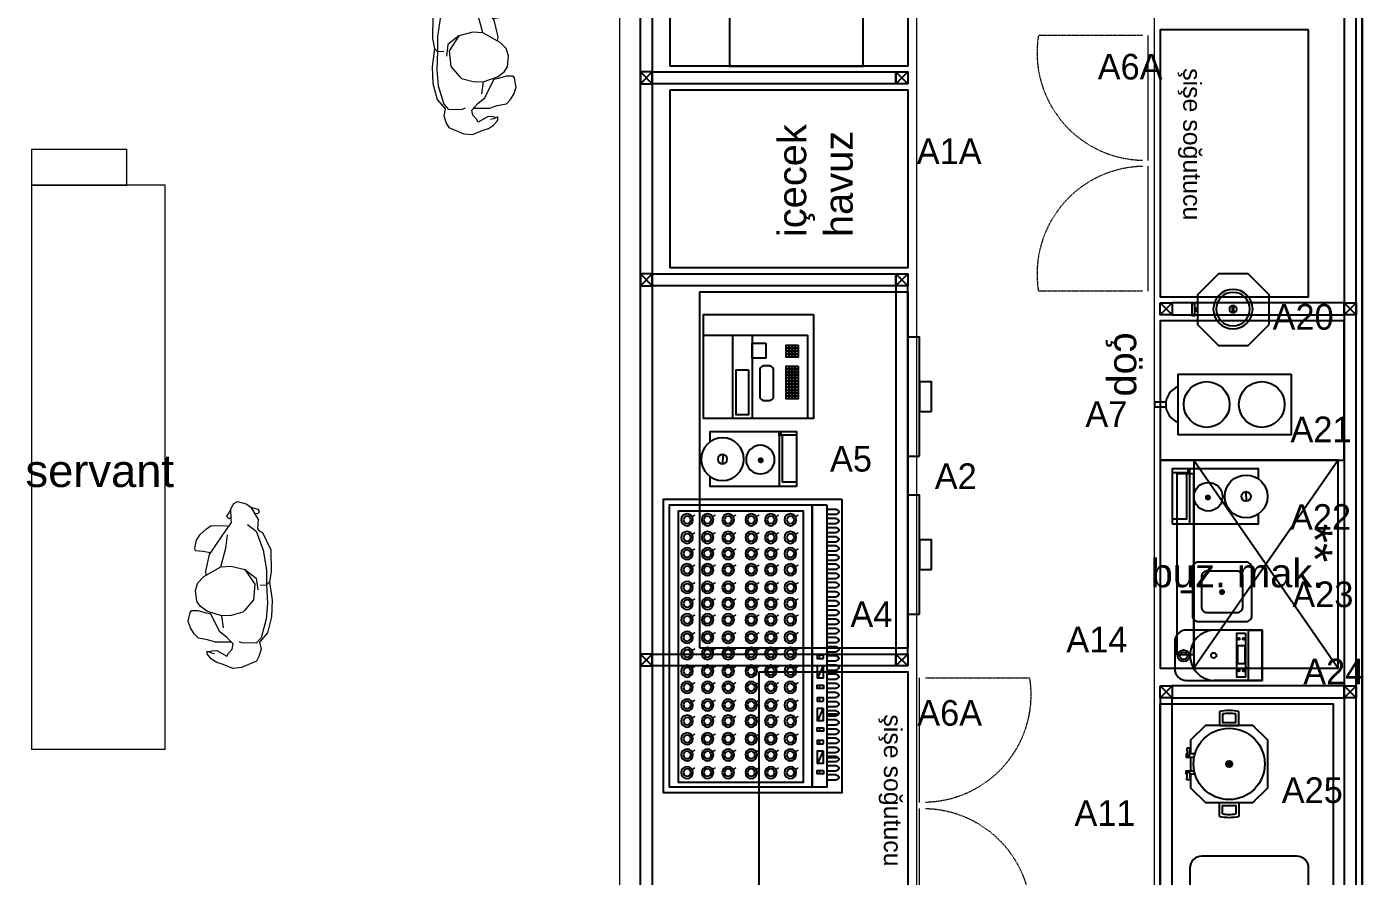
# Model space of a CAD drawing. Header units: millimetres. Extents: x 5429406 to 5440208, y -620941 to -619789.
# Drawn here: x 5433980.9 to 5434431, y -620494.9 to -620208.9 of the extents above; entities that cross this region are included whole.
import ezdxf
from ezdxf.enums import TextEntityAlignment as Align

# ---------------------------------------------------------------- set-up
doc = ezdxf.new("R2010")
doc.units = ezdxf.units.MM
doc.header["$LTSCALE"] = 0.05
doc.linetypes.add('DOT', pattern=[0.25, 0, -0.25])
for name, color, linetype in [('-DWG_ANA', 7, 'Continuous'), ('002 Çizgi', 7, 'Continuous'), ('Kıtc-002 Çizgi', 7, 'Continuous'), ('Kıtc-006 Yazı 001', 1, 'Continuous'), ('Kıtc-040 Detay', 7, 'Continuous'), ('S2000-002 Çizgi', 7, 'Continuous')]:
    doc.layers.add(name, color=color, linetype=linetype)
for name, color, linetype, lineweight in [('-DWG_DETAY1', 7, 'Continuous', 9), ('-DWG_DETAY4', 7, 'DOT', 18), ('A-ALÇIPAN', 30, 'Continuous', 30), ('tefriş', 45, 'Continuous', 18)]:
    doc.layers.add(name, color=color, linetype=linetype, lineweight=lineweight)
doc.styles.get("Standard").update_dxf_attribs({"font": 'arial.ttf'})
doc.styles.add('TAKSİM', font='GOTHIC.TTF', dxfattribs={"height": 7})

# ---------------------------------------------------------------- blocks, each defined once
blk = doc.blocks.new('cfcfcfcfc')
for p, q in [((220719.9, -32187.92), (220726.13, -32185.4)), ((220720.27, -32185.76), (220725.95, -32182.87)), ((220725.95, -32182.87), (220733.39, -32182.48)), ((220726.13, -32185.4), (220732.82, -32184.14)), ((220732.82, -32184.14), (220737.82, -32183.94)), ((220733.39, -32182.48), (220736.78, -32182.96)), ((220736.78, -32182.96), (220742.96, -32181.97)), ((220737.82, -32183.94), (220736.78, -32182.96)), ((220737.82, -32183.94), (220744.06, -32183.48)), ((220738.01, -32186.09), (220737.82, -32183.94)), ((220742.96, -32181.97), (220748.54, -32182.02)), ((220744.06, -32183.48), (220749.41, -32183.76)), ((220748.54, -32182.02), (220753.96, -32183.21)), ((220749.41, -32183.76), (220755.68, -32185.37)), ((220753.96, -32183.21), (220757.21, -32185.81)), ((220755.68, -32185.37), (220757.54, -32186.92)), ((220757.21, -32185.81), (220759.54, -32185.27)), ((220759.54, -32185.27), (220762.03, -32185.97)), ((220710.72, -32191.49), (220711.86, -32189.91)), ((220711.76, -32190.05), (220712.42, -32187.41)), ((220711.86, -32189.91), (220715.91, -32187.4)), ((220712.42, -32187.41), (220713.48, -32187.12)), ((220713.48, -32187.12), (220713.95, -32187.65)), ((220713.95, -32187.65), (220713.87, -32188.64)), ((220715.91, -32187.4), (220719.01, -32187.54)), ((220717.66, -32190.89), (220719.9, -32187.92)), ((220719.01, -32187.54), (220719.73, -32186.97)), ((220719.73, -32186.97), (220720.27, -32185.76)), ((220732.82, -32191.37), (220735.63, -32187.55)), ((220732.82, -32191.37), (220737.74, -32187.9)), ((220735.63, -32187.55), (220739.53, -32186.9)), ((220737.74, -32187.9), (220743.03, -32188.23)), ((220743.03, -32188.23), (220746.69, -32191.13)), ((220757.54, -32186.92), (220757.57, -32191.65)), ((220762.03, -32185.97), (220763.6, -32186.72)), ((220763.6, -32186.72), (220765.87, -32191.71)), ((220710.04, -32194.43), (220710.72, -32191.49)), ((220710.72, -32195.72), (220710.04, -32194.43)), ((220731.79, -32196.08), (220732.82, -32191.37)), ((220746.69, -32191.13), (220747.21, -32191.69)), ((220747.21, -32191.69), (220748.4, -32195.57)), ((220758, -32194.72), (220755.84, -32196.85)), ((220757.57, -32191.65), (220757.22, -32192.69)), ((220759.79, -32195.03), (220758, -32194.72)), ((220766.29, -32194.64), (220765.03, -32197.92)), ((220765.87, -32191.71), (220766.29, -32194.64)), ((220712.55, -32196.65), (220710.72, -32195.72)), ((220716.24, -32196.41), (220712.55, -32196.65)), ((220712.55, -32196.65), (220713.95, -32197.3)), ((220713.95, -32197.3), (220715.1, -32198.01)), ((220715.1, -32198.01), (220715.89, -32197.13)), ((220715.89, -32197.13), (220715.25, -32196.46)), ((220717.13, -32196.35), (220716.24, -32196.41)), ((220721.71, -32199.36), (220717.13, -32196.35)), ((220718.27, -32203.17), (220718.29, -32197.97)), ((220718.29, -32197.97), (220718.43, -32197.21)), ((220725.8, -32197.99), (220721.34, -32197.51)), ((220732.12, -32199.48), (220725.8, -32197.99)), ((220732.12, -32199.48), (220731.79, -32196.08)), ((220748.63, -32198.89), (220747.18, -32203.81)), ((220748.4, -32195.57), (220748.63, -32198.89)), ((220748.63, -32198.89), (220752.64, -32198.19)), ((220755.84, -32196.85), (220754.1, -32199.32)), ((220757.37, -32195.35), (220757.51, -32198.02)), ((220757.51, -32198.02), (220757.57, -32200.7)), ((220761.12, -32196.22), (220759.79, -32195.03)), ((220760.41, -32200.14), (220762.16, -32196.71)), ((220762.16, -32196.71), (220761.12, -32196.22)), ((220765.03, -32197.92), (220764.41, -32200.08)), ((220719.53, -32204.62), (220718.27, -32203.17)), ((220728.05, -32203.45), (220721.71, -32199.36)), ((220727.48, -32203.09), (220727.17, -32205.71)), ((220733.77, -32204.54), (220728.05, -32203.45)), ((220735.6, -32205.2), (220732.12, -32199.48)), ((220747.99, -32202.58), (220747.52, -32202.65)), ((220747.73, -32204.04), (220747.99, -32202.58)), ((220754.1, -32199.32), (220747.99, -32202.58)), ((220756.86, -32203.33), (220756.39, -32206.48)), ((220757.57, -32200.7), (220756.86, -32203.33)), ((220760.56, -32201.83), (220760.41, -32200.14)), ((220760.79, -32202.66), (220760.56, -32201.83)), ((220760.68, -32203.4), (220760.79, -32203.02)), ((220761.57, -32203.4), (220760.68, -32203.4)), ((220760.79, -32203.02), (220761.2, -32201.95)), ((220761.2, -32201.95), (220761.39, -32200.94)), ((220762.05, -32203.07), (220761.57, -32203.4)), ((220763.35, -32201.83), (220762.05, -32203.07)), ((220764.41, -32200.08), (220763.35, -32201.83)), ((220721.43, -32206.8), (220719.53, -32204.62)), ((220723.43, -32207.88), (220721.43, -32206.8)), ((220726.08, -32208.45), (220723.43, -32207.88)), ((220726.94, -32208.16), (220726.08, -32208.45)), ((220727.17, -32205.71), (220726.94, -32208.16)), ((220735.09, -32204.35), (220733.77, -32204.54)), ((220737.75, -32207.08), (220735.6, -32205.2)), ((220740.21, -32207.84), (220737.75, -32207.08)), ((220743.91, -32207.34), (220740.21, -32207.84)), ((220745.57, -32206.15), (220743.91, -32207.34)), ((220747.18, -32203.81), (220745.57, -32206.15)), ((220747.09, -32206.86), (220747.73, -32204.04)), ((220747.11, -32209.07), (220747.09, -32206.86)), ((220754.96, -32207.88), (220752.98, -32209.19)), ((220756.39, -32206.48), (220754.96, -32207.88)), ((220747.74, -32209.48), (220747.11, -32209.07)), ((220749.72, -32209.8), (220747.74, -32209.48)), ((220750.82, -32210.02), (220749.72, -32209.8)), ((220752.98, -32209.19), (220750.82, -32210.02))]:
    blk.add_line(p, q)
blk = doc.blocks.new('A$C3DDB3116')
at = {"layer": 'Kıtc-002 Çizgi'}
blk.add_lwpolyline([(0, 45.94), (20.5, 45.94), (20.5, 7.94), (0, 7.94), (0, 45.94)], dxfattribs=at)
blk.add_lwpolyline([(9.32, 3.72), (11.18, 3.72), (11.18, 0), (9.32, 0)], close=True, dxfattribs=at)
for centre in [(10.25, 36.07), (10.25, 17.5)]:
    blk.add_circle(centre, 7.7, dxfattribs=at)
blk.add_arc((10.25, 10.08), 6.37, 199.6345, 340.3655, dxfattribs=at)
blk = doc.blocks.new('A$C139E487F')
at = {"layer": '002 Çizgi'}
h = blk.add_hatch(color=256, dxfattribs=at)
edge = h.paths.add_edge_path()
edge.add_arc((18, 14.42), 1.06, 0, 360)
for points in [[(21.4, 1.42), (26, 1.42), (31, 6.42), (31, 22.42), (26, 27.42), (10, 27.42), (5, 22.42), (5, 6.42), (10, 1.42), (14.6, 1.42)], [(0.34, 11.14), (5, 11.14), (5, 17.71), (0.34, 17.71)], [(1.18, 12.14), (4, 12.14), (4, 16.71), (1.18, 16.71)], [(35.66, 11.14), (31, 11.14), (31, 17.71), (35.66, 17.71)], [(34.82, 12.14), (32, 12.14), (32, 16.71), (34.82, 16.71)], [(15.69, 1.42), (20.31, 1.42)]]:
    blk.add_lwpolyline(points, dxfattribs=at)
for radius in [12, 1.06]:
    blk.add_circle((18, 14.42), radius, dxfattribs=at)
for centre, radius, start, end in [((16, 14.42), 16, 168.1479, 191.8521), ((16, 14.42), 15, 171.2333, 188.7667), ((20, 14.42), 15, 351.2333, 8.7667), ((20, 14.42), 16, 348.1479, 11.8521)]:
    blk.add_arc(centre, radius, start, end, dxfattribs=at)
at = {"layer": 'Kıtc-002 Çizgi'}
for points in [[(12.67, 0.2), (15.33, 0.41), (15.33, 1.04), (12.67, 1.25)], [(23.33, 0.2), (20.67, 0.41), (20.67, 1.04), (23.33, 1.25)]]:
    blk.add_lwpolyline(points, close=True, dxfattribs=at)
for points in [[(14.6, 2.92), (14.6, 1.09)], [(14.6, 0), (15.69, 0), (15.69, 2.69)], [(14.6, 0.35), (14.6, 0)], [(21.4, 0), (20.31, 0), (20.31, 2.69)], [(21.4, 2.92), (21.4, 1.09)], [(21.4, 0.35), (21.4, 0)]]:
    blk.add_lwpolyline(points, dxfattribs=at)
blk = doc.blocks.new('A$C59BC7357')
at = {"layer": 'Kıtc-002 Çizgi'}
for p, q in [((15.13, 11.88), (15.13, 14.55)), ((15.69, 14.55), (15.69, 11.87))]:
    blk.add_line(p, q, dxfattribs=at)
blk.add_lwpolyline([(28.96, 18.92), (28.96, 7.84), (21.12, 0), (10.04, 0), (2.2, 7.84), (2.2, 18.92), (10.04, 26.76), (21.12, 26.76), (28.96, 18.92)], dxfattribs=at)
for points in [[(1.1, 11.18), (0, 11.18), (0, 15.58), (1.1, 15.58)], [(2.2, 12.95), (1.1, 12.95), (1.1, 13.81), (2.2, 13.81)]]:
    blk.add_lwpolyline(points, close=True, dxfattribs=at)
for radius in [7.38, 6.28, 1.37]:
    blk.add_circle((15.43, 13.21), radius, dxfattribs=at)
blk = doc.blocks.new('A$C0D0247C1')
at = {"layer": 'Kıtc-002 Çizgi'}
for points in [[(2, 0), (18, 0, 0.414214), (20, 2), (20, 18, 0.414214), (18, 20), (2, 20, 0.414214), (0, 18), (0, 2, 0.414214)], [(5, 3), (15, 3, 0.414214), (17, 5), (17, 15, 0.414214), (15, 17), (5, 17, 0.414214), (3, 15), (3, 5, 0.414214)]]:
    blk.add_lwpolyline(points, format="xyb", close=True, dxfattribs=at)
at = {"layer": 'Kıtc-002 Çizgi', "const_width": 1}
blk.add_lwpolyline([(9.53, 10.08, 1), (10.53, 10.08, 1)], format="xyb", close=True, dxfattribs=at)
blk.add_lwpolyline([(20, 10), (23.95, 10)], dxfattribs=at)
blk = doc.blocks.new('A$C64277205')
at = {"layer": '002 Çizgi'}
blk.add_lwpolyline([(4, 0), (13, 0, 0.414214), (17, 4), (17, 29.5), (0, 29.5), (0, 4, 0.414214)], format="xyb", close=True, dxfattribs=at)
for points in [[(0, 29.5), (17, 29.5), (17, 24.89), (0, 24.89)], [(1.08, 23.89), (15.92, 23.89), (15.92, 20.92), (1.08, 20.92)], [(5.15, 23.57), (11.4, 23.57), (11.4, 21.24), (5.15, 21.24)]]:
    blk.add_lwpolyline(points, close=True, dxfattribs=at)
for points in [[(17, 13.14), (17, 24.89), (0, 24.89), (0, 13.14)], [(17, 13.14), (17, 24.89), (17, 24.89), (17, 13.14)]]:
    blk.add_lwpolyline(points, dxfattribs=at)
for centre, radius in [((2.96, 23.23), 0.33), ((13.6, 23.23), 0.33), ((2.96, 21.57), 0.33), ((13.6, 21.57), 0.33), ((8.54, 13.14), 0.901)]:
    blk.add_circle(centre, radius, dxfattribs=at)
blk.add_arc((8.5, 13.65), 8.52, 183.4714, 356.5286, dxfattribs=at)
at = {"layer": 'Kıtc-002 Çizgi', "const_width": 0.5}
blk.add_lwpolyline([(7.59, 1.28), (7.01, 0.34)], dxfattribs=at)
at = {"layer": 'Kıtc-002 Çizgi'}
for radius in [1.98, 1.24]:
    blk.add_circle((8.66, 3.02), radius, dxfattribs=at)
blk = doc.blocks.new('A$C1C4536AD')
at = {"layer": 'Kıtc-002 Çizgi'}
for points in [[(0, 29), (0, 0), (18.5, 0)], [(3.39, 29), (0, 29), (0, 26.84)], [(18.5, 26.95), (18.5, 29), (15.2, 29)], [(18.5, 0), (18.5, 29)], [(7.82, 24.81), (10.92, 24.88)], [(0, 5.79), (18.5, 5.79)], [(1.26, 0), (1.26, 4.77), (16.97, 4.77), (16.97, 0)]]:
    blk.add_lwpolyline(points, dxfattribs=at)
at = {"layer": 'Kıtc-002 Çizgi', "const_width": 1}
blk.add_lwpolyline([(9.18, 12.02, 1), (10.18, 12.02, 1)], format="xyb", close=True, dxfattribs=at)
at = {"layer": 'Kıtc-002 Çizgi'}
blk.add_lwpolyline([(0.33, 5.24), (1.35, 5.24), (1.35, 5.79), (0.33, 5.79)], close=True, dxfattribs=at)
for centre, radius in [((9.3, 24.88), 7.2), ((9.3, 24.88), 1.6), ((9.43, 12.15), 4.82)]:
    blk.add_circle(centre, radius, dxfattribs=at)
blk = doc.blocks.new('A$C72A034B9')
at = {"layer": 'Kıtc-002 Çizgi'}
for p, q in [((11.66, 32.76, 0), (19.47, 33.87, 0)), ((6.52, 27.29, 0), (6.52, 19.4, 0)), ((10.43, 28.95, 0), (16.53, 23.94, 0))]:
    blk.add_line(p, q, dxfattribs=at)
at = {"layer": 'Kıtc-002 Çizgi', "elevation": 0}
blk.add_lwpolyline([(4, 0), (36, 0, 0.414214), (40, 4), (40, 36, 0.414214), (36, 40), (4, 40, 0.414214), (0, 36), (0, 4, 0.414214)], format="xyb", close=True, dxfattribs=at)
at = {"layer": 'Kıtc-002 Çizgi'}
blk.add_circle((6.71, 32.26, 0), 3.19, dxfattribs=at)
blk = doc.blocks.new('A$C290C7E64')
at = {"layer": 'Kıtc-002 Çizgi'}
for points in [[(0, 0), (35, 0), (35, 37), (0, 37)], [(7, 2), (35, 2), (35, 37), (7, 37)], [(18.58, 21.8), (33.83, 21.8), (33.83, 26.01), (18.58, 26.01)], [(9.63, 16.02), (14.71, 16.02), (14.71, 20.57), (9.63, 20.57)], [(10.34, 8.15), (11.34, 8.15), (11.34, 9.15), (10.34, 9.15)], [(11.34, 8.15), (12.34, 8.15), (12.34, 9.15), (11.34, 9.15)], [(12.34, 8.15), (13.34, 8.15), (13.34, 9.15), (12.34, 9.15)], [(13.34, 8.15), (14.34, 8.15), (14.34, 9.15), (13.34, 9.15)], [(17.37, 8.15), (18.37, 8.15), (18.37, 9.15), (17.37, 9.15)], [(18.37, 8.15), (19.37, 8.15), (19.37, 9.15), (18.37, 9.15)], [(19.37, 8.15), (20.37, 8.15), (20.37, 9.15), (19.37, 9.15)], [(20.37, 8.15), (21.37, 8.15), (21.37, 9.15), (20.37, 9.15)], [(21.37, 8.15), (22.37, 8.15), (22.37, 9.15), (21.37, 9.15)], [(22.37, 8.15), (23.37, 8.15), (23.37, 9.15), (22.37, 9.15)], [(23.37, 8.15), (24.37, 8.15), (24.37, 9.15), (23.37, 9.15)], [(24.37, 8.15), (25.37, 8.15), (25.37, 9.15), (24.37, 9.15)], [(25.37, 8.15), (26.37, 8.15), (26.37, 9.15), (25.37, 9.15)], [(26.37, 8.15), (27.37, 8.15), (27.37, 9.15), (26.37, 9.15)], [(27.37, 8.15), (28.37, 8.15), (28.37, 9.15), (27.37, 9.15)], [(10.34, 7.15), (11.34, 7.15), (11.34, 8.15), (10.34, 8.15)], [(10.34, 6.15), (11.34, 6.15), (11.34, 7.15), (10.34, 7.15)], [(10.34, 5.15), (11.34, 5.15), (11.34, 6.15), (10.34, 6.15)], [(11.34, 7.15), (12.34, 7.15), (12.34, 8.15), (11.34, 8.15)], [(11.34, 6.15), (12.34, 6.15), (12.34, 7.15), (11.34, 7.15)], [(11.34, 5.15), (12.34, 5.15), (12.34, 6.15), (11.34, 6.15)], [(12.34, 7.15), (13.34, 7.15), (13.34, 8.15), (12.34, 8.15)], [(12.34, 6.15), (13.34, 6.15), (13.34, 7.15), (12.34, 7.15)], [(12.34, 5.15), (13.34, 5.15), (13.34, 6.15), (12.34, 6.15)], [(13.34, 7.15), (14.34, 7.15), (14.34, 8.15), (13.34, 8.15)], [(13.34, 6.15), (14.34, 6.15), (14.34, 7.15), (13.34, 7.15)], [(13.34, 5.15), (14.34, 5.15), (14.34, 6.15), (13.34, 6.15)], [(17.37, 7.15), (18.37, 7.15), (18.37, 8.15), (17.37, 8.15)], [(17.37, 6.15), (18.37, 6.15), (18.37, 7.15), (17.37, 7.15)], [(17.37, 5.15), (18.37, 5.15), (18.37, 6.15), (17.37, 6.15)], [(18.37, 7.15), (19.37, 7.15), (19.37, 8.15), (18.37, 8.15)], [(18.37, 6.15), (19.37, 6.15), (19.37, 7.15), (18.37, 7.15)], [(18.37, 5.15), (19.37, 5.15), (19.37, 6.15), (18.37, 6.15)], [(19.37, 7.15), (20.37, 7.15), (20.37, 8.15), (19.37, 8.15)], [(19.37, 6.15), (20.37, 6.15), (20.37, 7.15), (19.37, 7.15)], [(19.37, 5.15), (20.37, 5.15), (20.37, 6.15), (19.37, 6.15)], [(20.37, 7.15), (21.37, 7.15), (21.37, 8.15), (20.37, 8.15)], [(20.37, 6.15), (21.37, 6.15), (21.37, 7.15), (20.37, 7.15)], [(20.37, 5.15), (21.37, 5.15), (21.37, 6.15), (20.37, 6.15)], [(21.37, 7.15), (22.37, 7.15), (22.37, 8.15), (21.37, 8.15)], [(21.37, 6.15), (22.37, 6.15), (22.37, 7.15), (21.37, 7.15)], [(21.37, 5.15), (22.37, 5.15), (22.37, 6.15), (21.37, 6.15)], [(22.37, 7.15), (23.37, 7.15), (23.37, 8.15), (22.37, 8.15)], [(22.37, 6.15), (23.37, 6.15), (23.37, 7.15), (22.37, 7.15)], [(22.37, 5.15), (23.37, 5.15), (23.37, 6.15), (22.37, 6.15)], [(23.37, 7.15), (24.37, 7.15), (24.37, 8.15), (23.37, 8.15)], [(23.37, 6.15), (24.37, 6.15), (24.37, 7.15), (23.37, 7.15)], [(23.37, 5.15), (24.37, 5.15), (24.37, 6.15), (23.37, 6.15)], [(24.37, 7.15), (25.37, 7.15), (25.37, 8.15), (24.37, 8.15)], [(24.37, 6.15), (25.37, 6.15), (25.37, 7.15), (24.37, 7.15)], [(24.37, 5.15), (25.37, 5.15), (25.37, 6.15), (24.37, 6.15)], [(25.37, 7.15), (26.37, 7.15), (26.37, 8.15), (25.37, 8.15)], [(25.37, 6.15), (26.37, 6.15), (26.37, 7.15), (25.37, 7.15)], [(25.37, 5.15), (26.37, 5.15), (26.37, 6.15), (25.37, 6.15)], [(26.37, 7.15), (27.37, 7.15), (27.37, 8.15), (26.37, 8.15)], [(26.37, 6.15), (27.37, 6.15), (27.37, 7.15), (26.37, 7.15)], [(26.37, 5.15), (27.37, 5.15), (27.37, 6.15), (26.37, 6.15)], [(27.37, 7.15), (28.37, 7.15), (28.37, 8.15), (27.37, 8.15)], [(27.37, 6.15), (28.37, 6.15), (28.37, 7.15), (27.37, 7.15)], [(27.37, 5.15), (28.37, 5.15), (28.37, 6.15), (27.37, 6.15)]]:
    blk.add_lwpolyline(points, close=True, dxfattribs=at)
for points in [[(7, 27.23), (35, 27.23)], [(7, 20.57), (35, 20.57)]]:
    blk.add_lwpolyline(points, dxfattribs=at)
blk.add_lwpolyline([(18.68, 13.56), (27.6, 13.56, 0.414214), (29.1, 15.06), (29.1, 16.45, 0.414214), (27.6, 17.95), (18.68, 17.95, 0.414214), (17.18, 16.45), (17.18, 15.06, 0.414214)], format="xyb", close=True, dxfattribs=at)
blk = doc.blocks.new('A$C30F503A4')
at = {"layer": 'Kıtc-002 Çizgi'}
for p, q in [((56.05, 6.26), (60.38, 8.18)), ((70.42, 6.26), (74.75, 8.18)), ((84.79, 6.26), (89.12, 8.18))]:
    blk.add_line(p, q, dxfattribs=at)
for points in [[(0, 0), (99, 0), (99, 60), (0, 60)], [(2, 10), (97, 10), (97, 58), (2, 58)], [(4, 55), (4, 13), (95.5, 13), (95.5, 55)], [(2, 5), (97, 5), (97, 10), (2, 10)], [(53.76, 6.14), (52.58, 6.14), (52.58, 8.24), (53.76, 8.24)], [(56.05, 6.26), (60.38, 6.26), (60.38, 8.18), (56.05, 8.18)], [(62.67, 6.14), (63.84, 6.14), (63.84, 8.24), (62.67, 8.24)], [(68.13, 6.14), (66.95, 6.14), (66.95, 8.24), (68.13, 8.24)], [(70.42, 6.26), (74.75, 6.26), (74.75, 8.18), (70.42, 8.18)], [(77.04, 6.14), (78.21, 6.14), (78.21, 8.24), (77.04, 8.24)], [(82.5, 6.14), (81.32, 6.14), (81.32, 8.24), (82.5, 8.24)], [(84.79, 6.26), (89.12, 6.26), (89.12, 8.18), (84.79, 8.18)], [(91.41, 6.14), (92.58, 6.14), (92.58, 8.24), (91.41, 8.24)]]:
    blk.add_lwpolyline(points, close=True, dxfattribs=at)
for points, const_width in [([(5.94, 50.33), (5.36, 49.38)], 0.5), ([(11.88, 50.33), (11.3, 49.38)], 0.5), ([(17.32, 50.33), (16.74, 49.38)], 0.5), ([(22.77, 50.33), (22.18, 49.38)], 0.5), ([(28.7, 50.33), (28.12, 49.38)], 0.5), ([(34.15, 50.33), (33.57, 49.38)], 0.5), ([(39.59, 50.33), (39.01, 49.38)], 0.5), ([(45.53, 50.33), (44.95, 49.38)], 0.5), ([(50.97, 50.33), (50.39, 49.38)], 0.5), ([(56.91, 50.33), (56.33, 49.38)], 0.5), ([(62.36, 50.33), (61.77, 49.38)], 0.5), ([(68.29, 50.33), (67.71, 49.38)], 0.5), ([(73.74, 50.33), (73.16, 49.38)], 0.5), ([(79.68, 50.33), (79.09, 49.38)], 0.5), ([(85.12, 50.33), (84.54, 49.38)], 0.5), ([(91.06, 50.33), (90.48, 49.38)], 0.5), ([(5.94, 43.43), (5.36, 42.49)], 0.5), ([(11.88, 43.43), (11.3, 42.49)], 0.5), ([(17.32, 43.43), (16.74, 42.49)], 0.5), ([(22.77, 43.43), (22.18, 42.49)], 0.5), ([(28.7, 43.43), (28.12, 42.49)], 0.5), ([(34.15, 43.43), (33.57, 42.49)], 0.5), ([(39.59, 43.43), (39.01, 42.49)], 0.5), ([(45.53, 43.43), (44.95, 42.49)], 0.5), ([(50.97, 43.43), (50.39, 42.49)], 0.5), ([(56.91, 43.43), (56.33, 42.49)], 0.5), ([(62.36, 43.43), (61.77, 42.49)], 0.5), ([(68.29, 43.43), (67.71, 42.49)], 0.5), ([(73.74, 43.43), (73.16, 42.49)], 0.5), ([(79.68, 43.43), (79.09, 42.49)], 0.5), ([(85.12, 43.43), (84.54, 42.49)], 0.5), ([(91.06, 43.43), (90.48, 42.49)], 0.5), ([(5.94, 36.51), (5.36, 35.56)], 0.5), ([(11.88, 36.51), (11.3, 35.56)], 0.5), ([(17.32, 36.51), (16.74, 35.56)], 0.5), ([(22.77, 36.51), (22.18, 35.56)], 0.5), ([(28.7, 36.51), (28.12, 35.56)], 0.5), ([(34.15, 36.51), (33.57, 35.56)], 0.5), ([(39.59, 36.51), (39.01, 35.56)], 0.5), ([(45.53, 36.51), (44.95, 35.56)], 0.5), ([(50.97, 36.51), (50.39, 35.56)], 0.5), ([(56.91, 36.51), (56.33, 35.56)], 0.5), ([(62.36, 36.51), (61.77, 35.56)], 0.5), ([(68.29, 36.51), (67.71, 35.56)], 0.5), ([(73.74, 36.51), (73.16, 35.56)], 0.5), ([(79.68, 36.51), (79.09, 35.56)], 0.5), ([(85.12, 36.51), (84.54, 35.56)], 0.5), ([(91.06, 36.51), (90.48, 35.56)], 0.5), ([(5.94, 28.73), (5.36, 27.78)], 0.5), ([(11.88, 28.73), (11.3, 27.78)], 0.5), ([(17.32, 28.73), (16.74, 27.78)], 0.5), ([(22.77, 28.73), (22.18, 27.78)], 0.5), ([(28.7, 28.73), (28.12, 27.78)], 0.5), ([(34.15, 28.73), (33.57, 27.78)], 0.5), ([(39.59, 28.73), (39.01, 27.78)], 0.5), ([(45.53, 28.73), (44.95, 27.78)], 0.5), ([(50.97, 28.73), (50.39, 27.78)], 0.5), ([(56.91, 28.73), (56.33, 27.78)], 0.5), ([(62.36, 28.73), (61.77, 27.78)], 0.5), ([(68.29, 28.73), (67.71, 27.78)], 0.5), ([(73.74, 28.73), (73.16, 27.78)], 0.5), ([(79.68, 28.73), (79.09, 27.78)], 0.5), ([(85.12, 28.73), (84.54, 27.78)], 0.5), ([(91.06, 28.73), (90.48, 27.78)], 0.5), ([(5.94, 22.14), (5.36, 21.19)], 0.5), ([(11.88, 22.14), (11.3, 21.19)], 0.5), ([(17.32, 22.14), (16.74, 21.19)], 0.5), ([(22.77, 22.14), (22.18, 21.19)], 0.5), ([(28.7, 22.14), (28.12, 21.19)], 0.5), ([(34.15, 22.14), (33.57, 21.19)], 0.5), ([(39.59, 22.14), (39.01, 21.19)], 0.5), ([(45.53, 22.14), (44.95, 21.19)], 0.5), ([(50.97, 22.14), (50.39, 21.19)], 0.5), ([(56.91, 22.14), (56.33, 21.19)], 0.5), ([(62.36, 22.14), (61.77, 21.19)], 0.5), ([(68.29, 22.14), (67.71, 21.19)], 0.5), ([(73.74, 22.14), (73.16, 21.19)], 0.5), ([(79.68, 22.14), (79.09, 21.19)], 0.5), ([(85.12, 22.14), (84.54, 21.19)], 0.5), ([(91.06, 22.14), (90.48, 21.19)], 0.5), ([(5.94, 15.54), (5.36, 14.59)], 0.5), ([(11.88, 15.54), (11.3, 14.59)], 0.5), ([(17.32, 15.54), (16.74, 14.59)], 0.5), ([(22.77, 15.54), (22.18, 14.59)], 0.5), ([(28.7, 15.54), (28.12, 14.59)], 0.5), ([(34.15, 15.54), (33.57, 14.59)], 0.5), ([(39.59, 15.54), (39.01, 14.59)], 0.5), ([(45.53, 15.54), (44.95, 14.59)], 0.5), ([(50.97, 15.54), (50.39, 14.59)], 0.5), ([(56.91, 15.54), (56.33, 14.59)], 0.5), ([(62.36, 15.54), (61.77, 14.59)], 0.5), ([(68.29, 15.54), (67.71, 14.59)], 0.5), ([(73.74, 15.54), (73.16, 14.59)], 0.5), ([(79.68, 15.54), (79.09, 14.59)], 0.5), ([(85.12, 15.54), (84.54, 14.59)], 0.5), ([(91.06, 15.54), (90.48, 14.59)], 0.5), ([(53.76, 7.5), (52.58, 7.5)], 0.5), ([(58.24, 5), (58.24, 1.5)], 1), ([(62.67, 7.5), (63.84, 7.5)], 0.5), ([(68.13, 7.5), (66.95, 7.5)], 0.5), ([(72.61, 5), (72.61, 1.5)], 1), ([(77.04, 7.5), (78.21, 7.5)], 0.5), ([(82.5, 7.5), (81.32, 7.5)], 0.5), ([(86.98, 5), (86.98, 1.5)], 1), ([(91.41, 7.5), (92.58, 7.5)], 0.5)]:
    blk.add_lwpolyline(points, dxfattribs=dict(at, const_width=const_width))
for points in [[(3.49, 1.85), (3.49, 5)], [(5.16, 5), (5.16, 1.85)], [(6.57, 1.85), (6.57, 5)], [(8.25, 5), (8.25, 1.85)], [(9.66, 1.85), (9.66, 5)], [(11.33, 5), (11.33, 1.85)], [(11.33, 5), (11.33, 1.85)], [(12.74, 1.85), (12.74, 5)], [(14.41, 5), (14.41, 1.85)], [(15.82, 1.85), (15.82, 5)], [(17.5, 5), (17.5, 1.85)], [(18.91, 1.85), (18.91, 5)], [(20.58, 5), (20.58, 1.85)], [(20.58, 5), (20.58, 1.85)], [(21.99, 1.85), (21.99, 5)], [(23.67, 5), (23.67, 1.85)], [(25.07, 1.85), (25.07, 5)], [(26.75, 5), (26.75, 1.85)], [(28.16, 1.85), (28.16, 5)], [(29.83, 5), (29.83, 1.85)], [(29.83, 5), (29.83, 1.85)], [(31.24, 1.85), (31.24, 5)], [(32.92, 5), (32.92, 1.85)], [(34.33, 1.85), (34.33, 5)], [(36, 5), (36, 1.85)], [(37.41, 1.85), (37.41, 5)], [(39.08, 5), (39.08, 1.85)], [(39.08, 5), (39.08, 1.85)], [(40.49, 1.85), (40.49, 5)], [(42.17, 5), (42.17, 1.85)], [(43.58, 1.85), (43.58, 5)], [(45.25, 5), (45.25, 1.85)], [(46.66, 1.85), (46.66, 5)], [(48.33, 5), (48.33, 1.85)], [(48.33, 5), (48.33, 1.85)], [(49.74, 1.85), (49.74, 5)], [(51.42, 5), (51.42, 1.85)], [(52.83, 1.85), (52.83, 5)], [(54.5, 5), (54.5, 1.85)], [(55.91, 1.85), (55.91, 5)], [(57.59, 5), (57.59, 1.85)], [(58.17, 5), (58.17, 1.85)], [(58.63, 5), (58.63, 1.85)], [(59, 1.85), (59, 5)], [(60.67, 5), (60.67, 1.85)], [(62.08, 1.85), (62.08, 5)], [(63.75, 5), (63.75, 1.85)], [(65.16, 1.85), (65.16, 5)], [(66.84, 5), (66.84, 1.85)], [(68.25, 1.85), (68.25, 5)], [(69.92, 5), (69.92, 1.85)], [(71.33, 1.85), (71.33, 5)], [(72.53, 5), (72.53, 1.85)], [(73, 5), (73, 1.85)], [(74.41, 1.85), (74.41, 5)], [(76.09, 5), (76.09, 1.85)], [(77.5, 1.85), (77.5, 5)], [(79.17, 5), (79.17, 1.85)], [(80.58, 1.85), (80.58, 5)], [(82.26, 5), (82.26, 1.85)], [(83.66, 1.85), (83.66, 5)], [(85.34, 5), (85.34, 1.85)], [(86.75, 1.85), (86.75, 5)], [(86.9, 5), (86.9, 1.85)], [(88.42, 5), (88.42, 1.85)], [(89.83, 1.85), (89.83, 5)], [(91.51, 5), (91.51, 1.85)], [(92.92, 1.85), (92.92, 5)], [(94.59, 5), (94.59, 1.85)]]:
    blk.add_lwpolyline(points, dxfattribs=at)
for centre, radius in [((7.01, 52.07), 1.98), ((12.95, 52.07), 1.98), ((18.39, 52.07), 1.98), ((23.83, 52.07), 1.98), ((29.77, 52.07), 1.98), ((35.22, 52.07), 1.98), ((40.66, 52.07), 1.98), ((46.6, 52.07), 1.98), ((52.04, 52.07), 1.98), ((57.98, 52.07), 1.98), ((63.42, 52.07), 1.98), ((69.36, 52.07), 1.98), ((74.81, 52.07), 1.98), ((80.74, 52.07), 1.98), ((86.19, 52.07), 1.98), ((92.13, 52.07), 1.98), ((7.01, 52.07), 1.24), ((12.95, 52.07), 1.24), ((18.39, 52.07), 1.24), ((23.83, 52.07), 1.24), ((29.77, 52.07), 1.24), ((35.22, 52.07), 1.24), ((40.66, 52.07), 1.24), ((46.6, 52.07), 1.24), ((52.04, 52.07), 1.24), ((57.98, 52.07), 1.24), ((63.42, 52.07), 1.24), ((69.36, 52.07), 1.24), ((74.81, 52.07), 1.24), ((80.74, 52.07), 1.24), ((86.19, 52.07), 1.24), ((92.13, 52.07), 1.24), ((7.01, 45.17), 1.98), ((7.01, 45.17), 1.24), ((12.95, 45.17), 1.98), ((12.95, 45.17), 1.24), ((18.39, 45.17), 1.98), ((18.39, 45.17), 1.24), ((23.83, 45.17), 1.98), ((23.83, 45.17), 1.24), ((29.77, 45.17), 1.98), ((29.77, 45.17), 1.24), ((35.22, 45.17), 1.98), ((35.22, 45.17), 1.24), ((40.66, 45.17), 1.98), ((40.66, 45.17), 1.24), ((46.6, 45.17), 1.98), ((46.6, 45.17), 1.24), ((52.04, 45.17), 1.98), ((52.04, 45.17), 1.24), ((57.98, 45.17), 1.98), ((57.98, 45.17), 1.24), ((63.42, 45.17), 1.98), ((63.42, 45.17), 1.24), ((69.36, 45.17), 1.98), ((69.36, 45.17), 1.24), ((74.81, 45.17), 1.98), ((74.81, 45.17), 1.24), ((80.74, 45.17), 1.98), ((80.74, 45.17), 1.24), ((86.19, 45.17), 1.98), ((86.19, 45.17), 1.24), ((92.13, 45.17), 1.98), ((92.13, 45.17), 1.24), ((7.01, 38.25), 1.98), ((7.01, 38.25), 1.24), ((12.95, 38.25), 1.98), ((12.95, 38.25), 1.24), ((18.39, 38.25), 1.98), ((18.39, 38.25), 1.24), ((23.83, 38.25), 1.98), ((23.83, 38.25), 1.24), ((29.77, 38.25), 1.98), ((29.77, 38.25), 1.24), ((35.22, 38.25), 1.98), ((35.22, 38.25), 1.24), ((40.66, 38.25), 1.98), ((40.66, 38.25), 1.24), ((46.6, 38.25), 1.98), ((46.6, 38.25), 1.24), ((52.04, 38.25), 1.98), ((52.04, 38.25), 1.24), ((57.98, 38.25), 1.98), ((57.98, 38.25), 1.24), ((63.42, 38.25), 1.98), ((63.42, 38.25), 1.24), ((69.36, 38.25), 1.98), ((69.36, 38.25), 1.24), ((74.81, 38.25), 1.98), ((74.81, 38.25), 1.24), ((80.74, 38.25), 1.98), ((80.74, 38.25), 1.24), ((86.19, 38.25), 1.98), ((86.19, 38.25), 1.24), ((92.13, 38.25), 1.98), ((92.13, 38.25), 1.24), ((7.01, 30.47), 1.98), ((7.01, 30.47), 1.24), ((12.95, 30.47), 1.98), ((12.95, 30.47), 1.24), ((18.39, 30.47), 1.98), ((18.39, 30.47), 1.24), ((23.83, 30.47), 1.98), ((23.83, 30.47), 1.24), ((29.77, 30.47), 1.98), ((29.77, 30.47), 1.24), ((35.22, 30.47), 1.98), ((35.22, 30.47), 1.24), ((40.66, 30.47), 1.98), ((40.66, 30.47), 1.24), ((46.6, 30.47), 1.98), ((46.6, 30.47), 1.24), ((52.04, 30.47), 1.98), ((52.04, 30.47), 1.24), ((57.98, 30.47), 1.98), ((57.98, 30.47), 1.24), ((63.42, 30.47), 1.98), ((63.42, 30.47), 1.24), ((69.36, 30.47), 1.98), ((69.36, 30.47), 1.24), ((74.81, 30.47), 1.98), ((74.81, 30.47), 1.24), ((80.74, 30.47), 1.98), ((80.74, 30.47), 1.24), ((86.19, 30.47), 1.98), ((86.19, 30.47), 1.24), ((92.13, 30.47), 1.98), ((92.13, 30.47), 1.24), ((7.01, 23.88), 1.98), ((7.01, 23.88), 1.24), ((12.95, 23.88), 1.98), ((12.95, 23.88), 1.24), ((18.39, 23.88), 1.98), ((18.39, 23.88), 1.24), ((23.83, 23.88), 1.98), ((23.83, 23.88), 1.24), ((29.77, 23.88), 1.98), ((29.77, 23.88), 1.24), ((35.22, 23.88), 1.98), ((35.22, 23.88), 1.24), ((40.66, 23.88), 1.98), ((40.66, 23.88), 1.24), ((46.6, 23.88), 1.98), ((46.6, 23.88), 1.24), ((52.04, 23.88), 1.98), ((52.04, 23.88), 1.24), ((57.98, 23.88), 1.98), ((57.98, 23.88), 1.24), ((63.42, 23.88), 1.98), ((63.42, 23.88), 1.24), ((69.36, 23.88), 1.98), ((69.36, 23.88), 1.24), ((74.81, 23.88), 1.98), ((74.81, 23.88), 1.24), ((80.74, 23.88), 1.98), ((80.74, 23.88), 1.24), ((86.19, 23.88), 1.98), ((86.19, 23.88), 1.24), ((92.13, 23.88), 1.98), ((92.13, 23.88), 1.24), ((7.01, 17.28), 1.98), ((7.01, 17.28), 1.24), ((12.95, 17.28), 1.98), ((12.95, 17.28), 1.24), ((18.39, 17.28), 1.98), ((18.39, 17.28), 1.24), ((23.83, 17.28), 1.98), ((23.83, 17.28), 1.24), ((29.77, 17.28), 1.98), ((29.77, 17.28), 1.24), ((35.22, 17.28), 1.98), ((35.22, 17.28), 1.24), ((40.66, 17.28), 1.98), ((40.66, 17.28), 1.24), ((46.6, 17.28), 1.98), ((46.6, 17.28), 1.24), ((52.04, 17.28), 1.98), ((52.04, 17.28), 1.24), ((57.98, 17.28), 1.98), ((57.98, 17.28), 1.24), ((63.42, 17.28), 1.98), ((63.42, 17.28), 1.24), ((69.36, 17.28), 1.98), ((69.36, 17.28), 1.24), ((74.81, 17.28), 1.98), ((74.81, 17.28), 1.24), ((80.74, 17.28), 1.98), ((80.74, 17.28), 1.24), ((86.19, 17.28), 1.98), ((86.19, 17.28), 1.24), ((92.13, 17.28), 1.98), ((92.13, 17.28), 1.24)]:
    blk.add_circle(centre, radius, dxfattribs=at)
for centre in [(4.33, 1.85), (7.41, 1.85), (10.49, 1.85), (10.49, 1.85), (13.58, 1.85), (16.66, 1.85), (19.74, 1.85), (19.74, 1.85), (22.83, 1.85), (25.91, 1.85), (29, 1.85), (29, 1.85), (32.08, 1.85), (35.16, 1.85), (38.25, 1.85), (38.25, 1.85), (41.33, 1.85), (44.41, 1.85), (47.5, 1.85), (47.5, 1.85), (50.58, 1.85), (53.66, 1.85), (56.75, 1.85), (59.83, 1.85), (62.92, 1.85), (66, 1.85), (69.08, 1.85), (72.17, 1.85), (75.25, 1.85), (78.33, 1.85), (81.42, 1.85), (84.5, 1.85), (87.59, 1.85), (90.67, 1.85), (93.75, 1.85)]:
    blk.add_arc(centre, 0.837, 180, 0, dxfattribs=at)
blk = doc.blocks.new('A$C470016F2')
at = {"layer": 'Kıtc-002 Çizgi'}
for points in [[(25, 8), (15, 8), (15, 4), (25, 4)], [(40, 4), (0, 4), (0, 0), (40, 0)]]:
    blk.add_lwpolyline(points, close=True, dxfattribs=at)
blk = doc.blocks.new('A$C376323F7')
at = {"layer": '-DWG_ANA', "color": 0}
blk.add_lwpolyline([(91.46, 118.52), (41.46, 118.52), (41.46, 28.52), (91.46, 28.52)], close=True, dxfattribs=at)
at = {"layer": '-DWG_DETAY1', "color": 0}
for p, q in [((37.46, 74.52), (37.46, 116.52)), ((37.46, 30.52), (37.46, 72.52))]:
    blk.add_line(p, q, dxfattribs=at)
at = {"layer": '-DWG_DETAY4', "color": 0}
for points in [[(35.46, 116.52), (0.46, 116.52, 0.454885), (35.46, 74.55, 0.414214)], [(35.46, 30.52), (0.46, 30.52, -0.454885), (35.46, 72.49, -0.414214)]]:
    blk.add_lwpolyline(points, format="xyb", dxfattribs=at)
blk = doc.blocks.new('A$C14D17327')
at = {"layer": 'Kıtc-002 Çizgi', "color": 1, "elevation": 0}
blk.add_lwpolyline([(0, 4), (4, 4), (4, 0), (0, 0)], close=True, dxfattribs=at)
for points in [[(0, 4), (4, 0)], [(0, 0), (4, 4)]]:
    blk.add_lwpolyline(points, dxfattribs=at)
blk = doc.blocks.new('A$C4EA64847')
at = {"layer": 'S2000-002 Çizgi'}
for points in [[(1.56, 0), (50.19, 70)], [(50.19, 0), (1.56, 70)], [(50.19, 0), (50.19, 70)]]:
    blk.add_lwpolyline(points, dxfattribs=at)
for points in [[(61.56, 0), (61.56, 70), (1.56, 70), (1.56, 0)], [(55.92, 4.59), (55.92, 65.41), (50.19, 65.41), (50.19, 4.59)]]:
    blk.add_lwpolyline(points, close=True, dxfattribs=at)
blk.add_text('**', height=12, rotation=90, dxfattribs=at).set_placement((15.55, 21.33))

msp = doc.modelspace()

# ---------------------------------------------------------------- linework, layer by layer
at = {"elevation": -245.25}
msp.add_lwpolyline([(5434362.58, -620354.86), (5434424.58, -620354.86), (5434424.58, -620307.86), (5434362.58, -620307.86)], close=True, dxfattribs=at)
at = {"layer": 'A-ALÇIPAN', "transparency": 33554541}
msp.add_line((5434430.58, -620063.86, -245.25), (5434430.58, -620579.86, -245.25), dxfattribs=at)
at = {"layer": 'Kıtc-002 Çizgi', "color": 1, "elevation": -245.25}
for points in [[(5434191.58, -620598.86), (5434187.58, -620598.86), (5434187.58, -620069.86), (5434191.58, -620069.86)], [(5434424.58, -620596.86), (5434428.58, -620596.86), (5434428.58, -620069.86), (5434424.58, -620069.86)], [(5434424.58, -620301.86), (5434366.58, -620301.86), (5434366.58, -620305.86), (5434424.58, -620305.86)], [(5434366.58, -620434.86), (5434362.58, -620434.86), (5434362.58, -620596.86), (5434366.58, -620596.86)], [(5434424.58, -620430.86), (5434366.58, -620430.86), (5434366.58, -620434.86), (5434424.58, -620434.86)]]:
    msp.add_lwpolyline(points, close=True, dxfattribs=at)
at = {"layer": 'Kıtc-002 Çizgi', "color": 1}
for points in [[(5434191.58, -620224.1), (5434273.58, -620224.1), (5434273.58, -620228.1), (5434191.58, -620228.1)], [(5434191.58, -620292.1), (5434273.58, -620292.1), (5434273.58, -620296.1), (5434191.58, -620296.1)], [(5434273.58, -620420.1), (5434277.58, -620420.1), (5434277.58, -620296.1), (5434273.58, -620296.1)], [(5434191.58, -620420.1), (5434273.58, -620420.1), (5434273.58, -620424.1), (5434191.58, -620424.1)]]:
    msp.add_lwpolyline(points, close=True, dxfattribs=at)
at = {"layer": 'S2000-002 Çizgi'}
for points in [[(5434197.58, -620072.1), (5434277.58, -620072.1), (5434277.58, -620222.1), (5434197.58, -620222.1)], [(5434217.58, -620222.1), (5434262.58, -620222.1), (5434262.58, -620072.1), (5434217.58, -620072.1)], [(5434197.58, -620230.1), (5434277.58, -620230.1), (5434277.58, -620290.1), (5434197.58, -620290.1)], [(5434207.58, -620418.1), (5434207.58, -620298.1), (5434277.58, -620298.1), (5434277.58, -620418.1)]]:
    msp.add_lwpolyline(points, close=True, dxfattribs=at)
at = {"layer": 'S2000-002 Çizgi', "elevation": -245.25}
msp.add_lwpolyline([(5434362.58, -620534.86), (5434362.58, -620436.86), (5434420.79, -620436.86), (5434420.79, -620534.86)], close=True, dxfattribs=at)
at = {"layer": 'tefriş', "transparency": 33554541}
for p, q in [((5434180.58, -620063.86, -245.25), (5434180.58, -620604.86, -245.25)), ((5434280.58, -620063.86, -245.25), (5434280.58, -620604.86, -245.25)), ((5434360.58, -620063.86, -245.25), (5434360.58, -620602.86, -245.25)), ((5434014.6, -620262.26, -245.25), (5434014.6, -620250.26, -245.25)), ((5434027.6, -620262.26, -245.25), (5433982.6, -620262.26, -245.25)), ((5434027.6, -620262.26, -245.25), (5433982.6, -620262.26, -245.25)), ((5434027.6, -620262.26, -245.25), (5433982.6, -620262.26, -245.25)), ((5434027.6, -620262.26, -245.25), (5433982.6, -620262.26, -245.25)), ((5434027.6, -620452.26, -245.25), (5434027.6, -620262.26, -245.25)), ((5434027.6, -620449.26, -245.25), (5434027.6, -620263.26, -245.25)), ((5434027.6, -620452.26, -245.25), (5433982.6, -620452.26, -245.25)), ((5434014.6, -620452.26, -245.25), (5433982.6, -620452.26, -245.25))]:
    msp.add_line(p, q, dxfattribs=at)
at = {"layer": 'tefriş', "linetype": 'ByBlock', "transparency": 33554541}
msp.add_line((5433982.6, -620262.26, -245.25), (5433982.6, -620452.26, -245.25), dxfattribs=at)
at = {"layer": 'tefriş', "transparency": 33554541, "elevation": -245.25}
msp.add_lwpolyline([(5434014.6, -620262.26), (5434014.6, -620250.26), (5433982.6, -620250.26), (5433982.6, -620262.26)], close=True, dxfattribs=at)

# ---------------------------------------------------------------- block references
msp.add_blockref('A$C376323F7', (5434321.12, -620328.38, -245.25))
for name, p, rotation in [('A$C470016F2', (5434277.58, -620313.43), 270), ('A$C4EA64847', (5434424.13, -620354.86, -245.25), 180), ('A$C470016F2', (5434277.58, -620366.66), 270)]:
    msp.add_blockref(name, p, dxfattribs=dict(rotation=rotation))
at = {"xscale": -1}
msp.add_blockref('A$C376323F7', (5434319.03, -620544.62), dxfattribs=at)
at = {"layer": '002 Çizgi', "rotation": 270}
for name, p in [('A$C64277205', (5434367.47, -620412.03, 0)), ('A$C139E487F', (5434371.39, -620439.12, -245.25))]:
    msp.add_blockref(name, p, dxfattribs=at)
at = {"layer": 'Kıtc-002 Çizgi', "xscale": -0.8999999999996362, "yscale": 0.8999999999996362, "zscale": 0.8999999999996362, "rotation": 180}
msp.add_blockref('A$C59BC7357', (5434373.22, -620292.07, 0), dxfattribs=at)
at = {"layer": 'Kıtc-002 Çizgi', "xscale": -1, "rotation": 90}
for name, p in [('A$C290C7E64', (5434245.82, -620305.77)), ('A$C1C4536AD', (5434240.11, -620345.19)), ('A$C30F503A4', (5434255.36, -620367.9))]:
    msp.add_blockref(name, p, dxfattribs=at)
at = {"layer": 'Kıtc-002 Çizgi'}
for name, p, rotation in [('A$C3DDB3116', (5434360.73, -620325.82, 0), 270), ('A$C1C4536AD', (5434366.64, -620357.72, 0), 270), ('A$C0D0247C1', (5434393.45, -620389.16, 0), 180)]:
    msp.add_blockref(name, p, dxfattribs=dict(at, rotation=rotation))
at = {"layer": 'Kıtc-040 Detay', "xscale": -1, "rotation": 180}
for p in [(5434187.58, -620224.1, 0), (5434187.58, -620292.1, 0), (5434187.58, -620420.1, 0)]:
    msp.add_blockref('A$C14D17327', p, dxfattribs=at)
at = {"layer": 'Kıtc-040 Detay', "rotation": 180}
for p in [(5434277.58, -620224.1, 0), (5434277.58, -620292.1, 0), (5434277.58, -620420.1, 0)]:
    msp.add_blockref('A$C14D17327', p, dxfattribs=at)
at = {"layer": 'Kıtc-040 Detay'}
for p in [(5434362.58, -620305.86, -245.25), (5434424.58, -620305.86, -245.25), (5434362.58, -620434.86, -245.25), (5434424.58, -620434.86, -245.25)]:
    msp.add_blockref('A$C14D17327', p, dxfattribs=at)
at = {"layer": 'S2000-002 Çizgi', "rotation": 180}
msp.add_blockref('A$C72A034B9', (5434412.58, -620488.18, -245.25), dxfattribs=at)
at = {"layer": 'tefriş', "transparency": 33554541, "xscale": -1, "rotation": 92.26039458430989}
msp.add_blockref('cfcfcfcfc', (5393254.18, -400920.48), dxfattribs=at)
at = {"layer": 'tefriş', "transparency": 33554541, "rotation": 268.5463823632082}
msp.add_blockref('cfcfcfcfc', (5471834.92, -400546.45), dxfattribs=at)

# ---------------------------------------------------------------- texts
at = {"style": 'TAKSİM'}
for s, p in [('A6A', (5434352.47, -620226.63, 0)), ('A1A', (5434291.55, -620255.09, 0)), ('A20', (5434410.71, -620310.88)), ('A7', (5434344.47, -620343.61, 0)), ('A21', (5434416.74, -620348.77, 0)), ('A5', (5434258.48, -620358.66, 0)), ('A2', (5434293.75, -620364.55, 0)), ('A22', (5434416.57, -620378.28)), ('A23', (5434417.37, -620404.32)), ('A4', (5434265.34, -620411.02, 0)), ('A14', (5434341.27, -620419.54, 0)), ('A24', (5434421.03, -620430.35, 0)), ('A6A', (5434291.71, -620444.24, 0)), ('A25', (5434413.8, -620470.27, -245.25)), ('A11', (5434343.99, -620477.99, 0))]:
    msp.add_text(s, height=8.64, dxfattribs=at).set_placement(p, align=Align.CENTER)
at = {"layer": 'Kıtc-006 Yazı 001'}
for s, height, rotation, p in [('şişe soğutucu', 6, 270, (5434370.36, -620222.81)), ('içecek', 9.6, 90, (5434243.41, -620279.7)), ('havuz', 9.6, 90, (5434259.05, -620279.7)), ('çöp', 9.6, 270, (5434347.16, -620311.77)), ('şişe soğutucu', 6, 270, (5434269.58, -620440.42))]:
    msp.add_text(s, height=height, rotation=rotation, dxfattribs=at).set_placement(p)
msp.add_text('buz. mak.', height=9.6, dxfattribs=at).set_placement((5434359.39, -620397.61, 0))
at = {"layer": 'tefriş', "linetype": 'ByBlock', "transparency": 33554541, "insert": (5433980.52, -620364.02, -245.25), "char_height": 10.92, "attachment_point": 7}
msp.add_mtext_dynamic_manual_height_columns('servant', width=1669.2448, gutter_width=60, heights=[0], dxfattribs=at)

doc.saveas('drawing.dxf')
